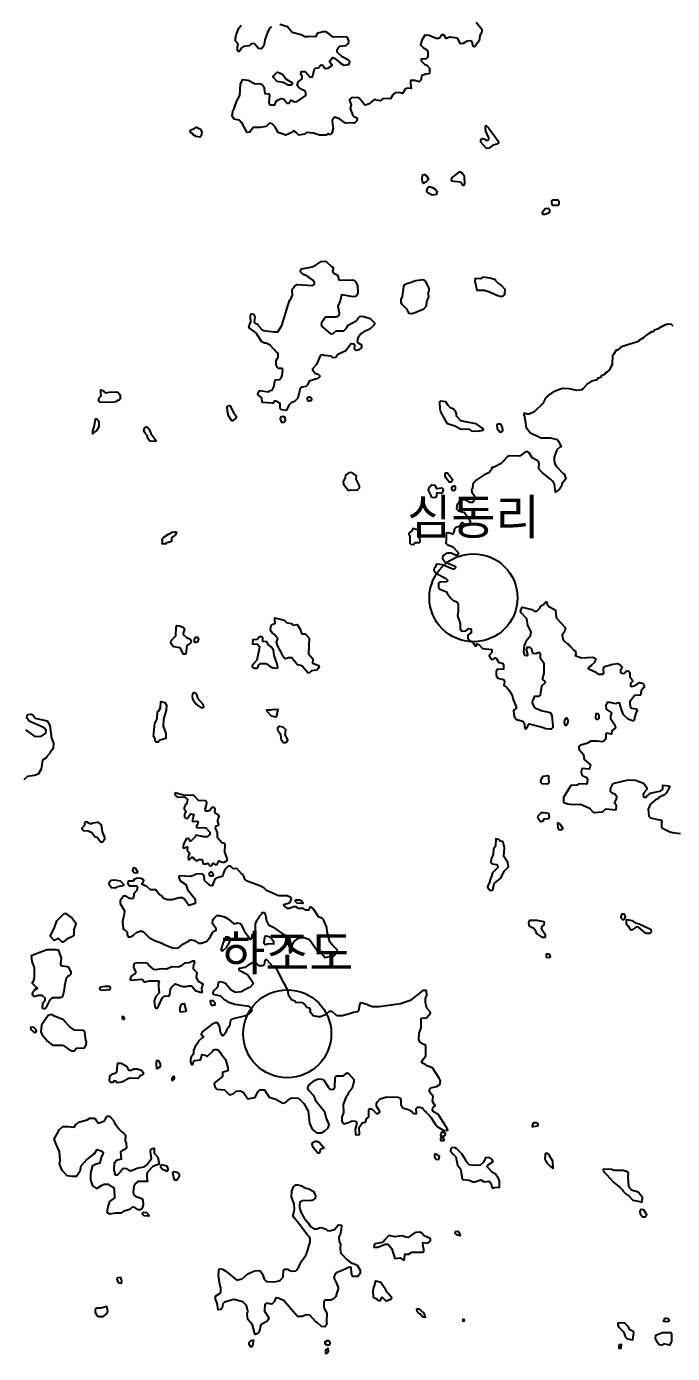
# Model space of a CAD drawing. Header units: millimetres. Extents: x -19392 to 580976, y -49129 to 736091.
# Drawn here: x 104641 to 122977, y 80435 to 118143 of the extents above; entities that cross this region are included whole.
import ezdxf
from ezdxf.enums import TextEntityAlignment as Align

# ---------------------------------------------------------------- set-up
doc = ezdxf.new("R2010")
doc.units = ezdxf.units.MM
for name, color, linetype in [('2122', 7, 'Continuous'), ('AWS', 4, 'Continuous'), ('AWS명', 2, 'Continuous')]:
    doc.layers.add(name, color=color, linetype=linetype)
doc.styles.get("Standard").update_dxf_attribs({"font": ''})
doc.styles.get('Standard').set_extended_font_data('Gulim')

msp = doc.modelspace()

# ---------------------------------------------------------------- linework, layer by layer
at = {"layer": '2122', "color": 7}
for points in [[(117402, 118263), (117569, 118073), (117568, 117999), (117510, 117880), (117489, 117737), (117382, 117607), (117382, 117595), (117382, 117595), (117356, 117570), (117331, 117576), (117301, 117652), (117301, 117677), (117264, 117727), (117236, 117740), (117145, 117732), (117032, 117661), (116963, 117656), (116878, 117813), (116659, 117841), (116553, 117805), (116491, 117906), (116435, 117907), (116371, 117826), (116334, 117799), (116265, 117803), (116073, 117893), (115948, 117894), (115859, 117752), (115826, 117627), (115912, 117538), (115999, 117487), (116029, 117440), (116034, 117305), (116012, 117252), (115990, 117228), (115846, 117215), (115845, 117170), (115943, 117069), (116005, 117050), (116005, 117050), (116080, 116961), (116078, 116818), (116059, 116796), (115972, 116794), (115864, 116752), (115832, 116621), (115787, 116572), (115663, 116611), (115544, 116606), (115537, 116544), (115560, 116387), (115428, 116395), (115403, 116376), (115314, 116240), (115252, 116257), (115115, 116268), (115039, 116207), (114975, 116091), (114763, 116097), (114681, 116030), (114562, 116050), (114543, 116066), (114500, 116063), (114367, 115946), (114267, 115913), (114229, 115935), (114082, 116106), (114051, 116125), (113863, 116122), (113813, 116069), (113812, 116038), (113812, 116038), (113854, 115922), (113828, 115810), (113907, 115618), (113931, 115589), (113977, 115571), (114024, 115535), (114017, 115463), (113948, 115399), (113910, 115406), (113691, 115399), (113524, 115520), (113387, 115572), (113318, 115485), (113324, 115370), (113346, 115254), (113307, 115110), (113262, 115073), (113237, 115073), (113200, 115106), (113200, 115106), (113151, 115058), (112956, 115058), (112784, 115110), (112589, 115134), (112542, 115082), (112370, 115058), (112299, 115134), (112223, 115182), (112175, 115134), (112004, 115058), (111785, 115134), (111689, 115301), (111613, 115377), (111542, 115401), (111447, 115301), (111271, 115271), (111078, 115270), (110977, 115141), (110907, 115135), (110767, 115371), (110767, 115397), (110755, 115411), (110743, 115411), (110674, 115482), (110538, 115508), (110483, 115584), (110477, 115619), (110510, 115778), (110533, 115810), (110613, 116032), (110696, 116187), (110713, 116506), (110730, 116557), (110777, 116636), (110933, 116621), (111113, 116529), (111287, 116511), (111325, 116492), (111392, 116404), (111386, 116376), (111403, 116244), (111516, 116227), (111534, 116195), (111518, 115989), (111524, 115958), (111555, 115920), (111555, 115920), (111692, 115918), (111731, 116018), (111776, 116055), (111863, 116100), (111938, 116091), (112037, 115967), (112087, 115966), (112144, 116038), (112144, 116050), (112169, 116046), (112249, 116001), (112325, 116010), (112571, 116188), (112567, 116273), (112554, 116307), (112436, 116367), (112381, 116406), (112324, 116466), (112351, 116572), (112464, 116658), (112465, 116727), (112429, 116806), (112448, 116865), (112555, 116863), (112683, 116712), (112746, 116705), (112771, 116742), (112811, 116943), (112830, 116964), (112931, 116968), (112982, 117045), (112982, 117045), (113000, 117054), (113051, 117047), (113051, 117035), (113118, 116949), (113193, 116961), (113291, 117018), (113313, 117040), (113313, 117059), (113301, 117059), (113301, 117072), (113245, 117145), (113258, 117182), (113322, 117259), (113384, 117246), (113557, 117100), (113650, 117049), (113781, 117066), (113813, 117109), (113814, 117147), (113777, 117191), (113603, 117287), (113461, 117414), (113462, 117495), (113526, 117582), (113714, 117604), (113777, 117666), (113790, 117735), (113754, 117835), (113723, 117848), (113348, 117843), (113238, 117931), (113238, 117931), (113138, 117993), (113063, 117994), (112950, 117961), (112900, 117958), (112848, 117853), (112698, 117863), (112636, 117851), (112542, 117851), (112437, 117909), (112182, 117974), (112052, 118132), (111834, 118197)], [(111571, 118144), (111571, 118125), (111552, 118107), (111494, 118001), (111417, 117796), (111374, 117598), (111313, 117507), (111226, 117518), (111115, 117656), (111040, 117661), (110952, 117596), (110795, 117579), (110732, 117524), (110719, 117484), (110680, 117434), (110650, 117431), (110631, 117463), (110631, 117463), (110630, 117564), (110646, 117631), (110566, 117745), (110587, 117907), (110671, 118100), (110735, 118186)], [(111934, 116749), (112008, 116645), (112176, 116556), (112188, 116511), (112156, 116478), (112069, 116482), (111926, 116553), (111757, 116580), (111647, 116697), (111641, 116722), (111647, 116744), (111659, 116744), (111659, 116756), (111755, 116843), (111835, 116832), (111835, 116819), (111904, 116791), (111934, 116749), (111934, 116749)], [(109447, 115273), (109466, 115279), (109578, 115227), (109621, 115139), (109600, 115036), (109569, 115003), (109454, 115020), (109364, 115076), (109359, 115092), (109338, 115099), (109289, 115150), (109303, 115212), (109413, 115246), (109447, 115273), (109447, 115273)], [(117677, 115339), (117751, 115265), (118040, 114881), (118039, 114843), (117995, 114797), (117882, 114776), (117775, 114684), (117700, 114679), (117533, 114862), (117540, 114925), (117585, 114961), (117635, 114954), (117697, 114913), (117740, 114912), (117766, 114953), (117766, 114984), (117681, 115170), (117671, 115266), (117677, 115339), (117677, 115339)], [(115866, 113806), (115869, 113746), (115906, 113692), (115932, 113692), (115971, 113732), (115996, 113738), (116046, 113783), (116051, 113813), (116006, 113889), (115959, 113924), (115959, 113936), (115884, 113921), (115864, 113840), (115866, 113806), (115866, 113806)], [(116878, 113976), (116720, 113854), (116703, 113829), (116695, 113779), (116701, 113755), (116938, 113732), (116987, 113691), (117030, 113637), (117068, 113637), (117081, 113687), (117077, 113881), (117006, 113973), (116960, 114001), (116935, 114004), (116878, 113976), (116878, 113976)], [(116163, 113570), (116242, 113523), (116297, 113460), (116283, 113366), (116153, 113356), (116015, 113426), (116009, 113470), (116030, 113563), (116061, 113594), (116163, 113570), (116163, 113570)], [(119656, 113215), (119724, 113215), (119755, 113184), (119754, 113090), (119729, 113062), (119697, 113056), (119578, 113061), (119566, 113080), (119555, 113186), (119593, 113214), (119656, 113215), (119656, 113215)], [(119390, 112977), (119452, 112978), (119483, 112944), (119489, 112869), (119463, 112841), (119393, 112815), (119356, 112802), (119306, 112802), (119288, 112840), (119295, 112884), (119364, 112976), (119390, 112977), (119390, 112977)], [(112157, 110421), (112191, 110506), (112181, 110651), (112193, 110688), (112235, 110728), (112242, 110747), (112314, 110808), (112770, 110784), (112814, 110818), (112814, 110867), (112772, 110937), (112623, 111039), (112480, 111103), (112425, 111167), (112419, 111189), (112426, 111238), (112460, 111259), (112745, 111313), (112833, 111349), (113003, 111466), (113123, 111476), (113150, 111462), (113295, 111324), (113345, 111299), (113350, 111258), (113331, 111189), (113368, 111136), (113455, 111091), (113491, 111040), (113497, 110972), (113521, 110934), (113521, 110934), (113903, 110947), (113950, 110925), (113978, 110895), (114038, 110783), (114048, 110590), (114028, 110518), (113997, 110484), (113940, 110466), (113853, 110467), (113604, 110523), (113579, 110520), (113545, 110346), (113481, 110197), (113516, 110003), (113502, 109934), (113452, 109894), (113421, 109885), (113127, 109883), (113012, 109722), (113005, 109665), (113011, 109647), (113056, 109597), (113270, 109412), (113346, 109418), (113428, 109492), (113647, 109498), (113723, 109569), (113773, 109658), (113998, 109783), (114047, 109833), (114047, 109846), (114047, 109846), (114114, 109908), (114215, 109907), (114395, 109842), (114518, 109721), (114518, 109703), (114498, 109659), (114391, 109551), (114378, 109552), (114347, 109523), (114227, 109481), (114133, 109408), (114056, 109309), (114033, 109253), (114024, 109193), (114055, 109152), (114145, 109098), (114152, 109078), (114153, 109026), (114071, 108952), (114010, 108941), (113977, 108947), (113952, 108979), (113960, 109073), (113954, 109104), (113929, 109117), (113841, 109124), (113841, 109112), (113702, 108932), (113482, 108822), (113418, 108736), (113337, 108730), (113337, 108730), (113293, 108775), (113093, 108792), (113079, 108802), (113001, 108810), (112975, 108785), (112872, 108543), (112758, 108416), (112758, 108391), (112831, 108294), (112919, 108267), (112968, 108217), (112967, 108198), (112911, 108142), (112666, 108070), (112621, 107962), (112570, 107916), (112451, 107899), (112413, 107867), (112341, 107581), (112252, 107492), (112151, 107446), (112082, 107385), (112024, 107245), (112005, 107230), (111875, 107250), (111837, 107288), (111845, 107432), (111772, 107483), (111709, 107499), (111683, 107496), (111639, 107444), (111639, 107444), (111614, 107441), (111346, 107456), (111333, 107469), (111323, 107588), (111217, 107679), (111211, 107696), (111218, 107739), (111256, 107801), (111512, 107767), (111531, 107791), (111613, 107812), (111664, 107902), (111698, 108101), (111823, 108112), (111874, 108180), (111894, 108230), (111920, 108387), (111896, 108424), (111789, 108426), (111765, 108451), (111729, 108533), (111724, 108657), (111781, 108750), (111788, 108838), (111770, 108869), (111758, 108869), (111558, 109088), (111446, 109143), (111396, 109146), (111318, 109187), (111177, 109403), (111177, 109403), (111177, 109416), (110954, 109589), (110979, 109690), (111007, 109748), (110996, 109911), (111009, 109966), (111022, 109979), (111084, 109969), (111121, 109896), (111107, 109740), (111132, 109715), (111194, 109683), (111212, 109651), (111329, 109525), (111379, 109508), (111665, 109469), (111778, 109463), (111886, 109649), (112108, 110359), (112157, 110421), (112157, 110421)], [(115307, 110476), (115270, 110386), (115269, 110305), (115299, 110255), (115429, 110119), (115471, 110028), (115496, 110002), (115602, 109988), (115922, 110125), (115998, 110202), (116006, 110334), (116057, 110459), (116047, 110586), (116073, 110613), (116074, 110682), (116062, 110726), (115968, 110909), (115933, 110940), (115896, 110946), (115695, 110919), (115475, 110841), (115399, 110826), (115369, 110803), (115343, 110754), (115307, 110476), (115307, 110476)], [(117799, 110992), (117596, 111022), (117527, 110976), (117377, 110984), (117364, 110915), (117422, 110652), (117636, 110655), (117786, 110608), (117989, 110514), (118114, 110468), (118172, 110494), (118221, 110530), (118215, 110564), (118229, 110673), (118102, 110806), (118024, 110859), (117952, 110929), (117952, 110942), (117799, 110992), (117799, 110992)], [(123000, 109625), (122946, 109675), (122840, 109686), (122726, 109639), (122726, 109627), (122695, 109627), (122585, 109566), (122583, 109552), (122463, 109513), (122462, 109500), (122431, 109472), (122388, 109470), (122337, 109439), (122331, 109420), (122306, 109421), (122303, 109409), (122287, 109409), (122213, 109355), (122169, 109308), (122009, 109209), (122009, 109197), (122009, 109197), (121564, 109053), (121490, 109014), (121418, 108951), (121381, 108945), (121322, 108856), (121309, 108853), (121300, 108822), (121279, 108797), (121270, 108553), (121191, 108385), (121112, 108319), (121093, 108319), (121079, 108288), (121060, 108288), (121047, 108256), (120959, 108220), (120934, 108170), (120852, 108140), (120839, 108103), (120676, 108061), (120588, 108003), (120556, 107993), (120556, 107981), (120442, 107855), (120442, 107843), (120411, 107834), (120411, 107821), (120260, 107798), (120042, 107851), (119854, 107853), (119798, 107841), (119798, 107841), (119645, 107783), (119544, 107726), (119538, 107710), (119497, 107695), (119444, 107649), (119443, 107637), (119411, 107618), (119351, 107547), (119293, 107429), (119047, 107195), (118914, 107128), (118852, 107129), (118766, 107160), (118762, 107112), (118778, 107065), (118828, 106747), (118841, 106719), (118946, 106596), (119169, 106494), (119224, 106452), (119506, 106458), (119680, 106418), (119705, 106405), (119744, 106361), (119819, 106199), (119778, 106187), (119695, 106112), (119617, 105907), (119616, 105807), (119640, 105712), (119689, 105637), (119689, 105637), (119868, 105450), (119905, 105428), (119944, 105317), (119962, 105302), (119839, 105147), (119825, 105080), (119769, 105001), (119653, 104907), (119628, 105139), (119589, 105210), (119577, 105210), (119528, 105267), (119280, 105467), (119188, 105571), (119182, 105612), (119197, 105724), (119186, 105754), (119135, 105813), (118992, 105886), (118906, 106028), (118869, 106054), (118801, 106061), (118658, 105946), (118631, 105938), (118349, 105945), (118300, 105923), (118299, 105911), (118287, 105911), (118199, 105824), (118193, 105806), (118117, 105730), (118117, 105730), (117901, 105613), (117851, 105611), (117832, 105536), (117762, 105456), (117636, 105402), (117403, 105254), (117314, 105143), (117300, 105011), (117275, 104987), (117280, 104912), (117372, 104779), (117358, 104686), (117301, 104615), (117226, 104616), (117097, 104689), (116977, 104691), (116959, 104679), (116959, 104666), (116930, 104634), (116917, 104635), (116917, 104622), (116870, 104574), (116843, 104437), (116905, 104376), (117073, 104334), (117238, 104094), (117237, 104029), (117199, 103969), (117124, 103974), (117025, 104038), (117001, 104041), (117001, 104041), (116930, 103932), (116824, 103906), (116786, 103869), (116765, 103744), (116746, 103713), (116643, 103747), (116565, 103753), (116552, 103740), (116553, 103554), (116543, 103466), (116580, 103421), (116742, 103357), (116883, 103208), (116896, 103180), (116895, 103142), (116876, 103118), (116820, 103119), (116695, 103176), (116590, 103177), (116558, 103169), (116463, 103098), (116450, 103023), (116523, 102922), (116791, 102819), (116816, 102787), (116815, 102763), (116777, 102725), (116739, 102723), (116448, 102849), (116300, 102866), (116272, 102857), (116272, 102857), (116251, 102789), (116210, 102735), (116206, 102695), (116233, 102642), (116282, 102601), (116530, 102467), (116598, 102402), (116566, 102366), (116372, 102356), (116340, 102324), (116333, 102213), (116376, 102150), (116564, 102083), (116581, 102037), (116636, 101952), (116692, 101889), (116747, 101845), (116852, 101797), (116888, 101756), (116896, 101730), (116893, 101543), (116879, 101393), (116951, 101183), (116949, 101024), (116985, 100961), (117110, 100971), (117199, 101039), (117249, 101032), (117267, 101007), (117260, 100907), (117204, 100878), (117204, 100878), (117165, 100846), (117170, 100765), (117207, 100702), (117306, 100651), (117373, 100540), (117411, 100549), (117425, 100599), (117480, 100585), (117586, 100465), (117854, 100437), (117853, 100356), (117777, 100266), (117783, 100241), (117849, 100156), (117900, 100162), (117938, 100205), (117969, 100198), (118049, 100072), (118148, 100052), (118185, 100008), (118184, 99877), (118015, 99876), (117990, 99860), (117971, 99811), (117976, 99698), (118018, 99626), (118180, 99592), (118211, 99532), (118190, 99421), (118277, 99363), (118351, 99268), (118424, 99136), (118424, 99136), (118454, 99018), (118545, 98809), (118544, 98760), (118487, 98730), (118469, 98699), (118474, 98603), (118497, 98520), (118552, 98447), (118727, 98401), (118764, 98351), (118787, 98215), (118805, 98188), (118818, 98188), (118863, 98239), (118888, 98306), (118908, 98324), (119275, 98237), (119380, 98199), (119499, 98188), (119543, 98188), (119587, 98234), (119594, 98272), (119566, 98566), (119517, 98641), (119249, 98698), (119191, 98729), (119090, 98765), (119070, 98784), (119002, 98929), (119016, 99004), (119035, 99022), (119074, 99116), (119192, 99111), (119192, 99111), (119236, 99145), (119265, 99394), (119277, 99419), (119372, 99505), (119366, 99533), (119292, 99600), (119332, 99768), (119335, 100037), (119231, 100188), (119233, 100307), (119208, 100342), (119156, 100343), (119102, 100321), (119027, 100328), (119002, 100360), (118984, 100448), (118936, 100498), (118842, 100499), (118828, 100434), (118864, 100312), (118863, 100274), (118845, 100256), (118795, 100266), (118782, 100282), (118759, 100375), (118773, 100563), (118806, 100606), (118825, 100687), (118946, 100836), (118966, 100941), (118868, 101124), (118868, 101124), (118846, 101312), (118679, 101480), (118668, 101527), (118713, 101644), (118986, 101579), (119048, 101528), (119111, 101527), (119136, 101539), (119218, 101625), (119225, 101657), (119297, 101712), (119339, 101730), (119339, 101742), (119406, 101793), (119422, 101729), (119469, 101659), (119649, 101567), (119661, 101551), (119666, 101435), (119690, 101329), (119942, 101060), (119916, 100941), (119846, 100861), (119863, 100743), (119902, 100688), (119996, 100603), (120042, 100575), (120072, 100532), (120178, 100422), (120221, 100397), (120232, 100297), (120232, 100297), (120219, 100266), (120393, 100204), (120718, 100226), (120756, 100206), (120799, 100162), (120762, 100091), (120760, 100068), (120682, 99996), (120682, 99984), (120632, 99957), (120589, 99917), (120589, 99898), (120602, 99886), (120788, 99806), (120868, 99736), (120983, 99740), (121031, 99765), (121023, 99883), (121028, 99940), (121046, 99959), (121286, 100021), (121428, 100041), (121490, 100009), (121546, 99934), (121545, 99902), (121507, 99853), (121506, 99790), (121530, 99767), (121581, 99761), (121613, 99770), (121688, 99838), (121738, 99825), (121738, 99825), (121763, 99787), (121768, 99674), (121834, 99582), (121847, 99542), (121847, 99530), (121790, 99474), (121789, 99405), (121801, 99393), (121908, 99410), (122040, 99505), (122118, 99486), (122164, 99441), (122176, 99407), (122170, 99357), (122151, 99351), (122087, 99264), (122067, 99139), (121911, 99135), (121840, 99056), (121770, 98949), (121764, 98922), (121775, 98822), (121818, 98774), (121955, 98750), (121980, 98728), (121980, 98703), (121948, 98655), (121898, 98507), (121902, 98454), (121857, 98417), (121839, 98417), (121720, 98463), (121591, 98580), (121591, 98580), (121528, 98733), (121477, 98928), (121402, 98914), (121377, 98899), (121320, 98904), (121208, 98938), (121127, 98933), (121089, 98858), (121093, 98746), (121236, 98654), (121248, 98631), (121215, 98550), (121214, 98475), (121342, 98304), (121362, 98211), (121260, 98131), (121246, 98038), (121109, 98058), (121090, 98040), (121082, 97903), (121032, 97838), (120981, 97816), (120838, 97834), (120663, 97836), (120550, 97765), (120367, 97724), (120324, 97681), (120317, 97625), (120329, 97596), (120452, 97454), (120475, 97317), (120654, 97165), (120627, 97052), (120627, 97052), (120615, 97040), (120415, 97055), (120396, 97024), (120386, 96966), (120407, 96883), (120433, 96854), (120531, 96813), (120568, 96747), (120560, 96659), (120535, 96613), (120316, 96622), (120260, 96588), (120091, 96578), (119880, 96238), (119884, 96103), (119921, 96081), (120008, 96058), (120159, 96040), (120365, 96044), (120626, 95928), (120736, 95805), (120993, 95823), (121088, 95909), (121369, 95887), (121375, 95893), (121389, 96005), (121340, 96065), (121341, 96093), (121391, 96187), (121399, 96255), (121349, 96324), (121244, 96363), (121220, 96407), (121220, 96407), (121227, 96532), (121265, 96582), (121265, 96594), (121322, 96637), (121717, 96738), (121929, 96729), (122153, 96645), (122246, 96520), (122245, 96456), (122169, 96369), (122143, 96320), (122142, 96283), (122179, 96245), (122236, 96247), (122242, 96266), (122350, 96361), (122650, 96420), (122701, 96469), (122702, 96582), (122861, 96564), (122900, 96549), (122799, 96361), (122754, 96306), (122645, 96266), (122579, 96221), (122579, 96209), (122498, 96167), (122365, 96055), (122364, 96043), (122345, 96037), (122287, 95906), (122304, 95706), (122353, 95659), (122353, 95659), (122515, 95614), (122665, 95586), (122676, 95570), (122664, 95526), (122669, 95402), (122699, 95364), (122904, 95260), (122960, 95248), (122960, 95235), (123203, 95213)], [(106982, 107755), (107195, 107766), (107232, 107753), (107282, 107694), (107300, 107650), (107298, 107565), (107267, 107522), (107213, 107512), (107210, 107493), (107178, 107478), (107116, 107467), (106841, 107463), (106723, 107472), (106698, 107492), (106685, 107513), (106699, 107591), (106763, 107653), (106745, 107741), (106752, 107822), (106814, 107802), (106826, 107786), (106839, 107786), (106839, 107774), (106901, 107735), (106982, 107755), (106982, 107755)], [(112678, 107502), (112678, 107515), (112727, 107514), (112741, 107551), (112692, 107614), (112641, 107614), (112641, 107602), (112604, 107591), (112603, 107540), (112640, 107503), (112678, 107502), (112678, 107502)], [(116995, 106938), (117386, 106866), (117547, 106749), (117597, 106723), (117609, 106694), (117596, 106667), (117440, 106634), (117296, 106646), (117206, 106700), (116986, 106694), (116959, 106700), (116798, 106787), (116587, 106851), (116405, 107196), (116379, 107266), (116376, 107473), (116382, 107492), (116402, 107504), (116532, 107484), (116600, 107386), (116655, 107331), (116762, 107283), (116797, 107233), (116834, 107133), (116839, 107083), (116957, 106947), (116995, 106938), (116995, 106938)], [(110364, 107150), (110346, 107210), (110333, 107341), (110351, 107369), (110407, 107375), (110528, 107159), (110573, 107101), (110591, 107067), (110591, 107022), (110483, 106939), (110464, 106936), (110367, 107100), (110364, 107150), (110364, 107150)], [(106513, 106567), (106637, 106667), (106701, 106779), (106703, 106897), (106635, 106986), (106591, 106987), (106564, 106805), (106511, 106647), (106513, 106567), (106513, 106567)], [(108030, 106556), (107986, 106612), (107974, 106663), (107987, 106731), (108025, 106769), (108070, 106762), (108131, 106680), (108171, 106575), (108314, 106387), (108314, 106362), (108283, 106353), (108164, 106357), (108127, 106374), (108089, 106428), (108063, 106517), (108030, 106556), (108030, 106556)], [(111849, 106964), (111882, 106903), (111951, 106896), (111989, 106936), (111984, 107020), (111966, 107049), (111859, 107050), (111840, 107000), (111849, 106964), (111849, 106964)], [(118001, 106717), (118089, 106620), (118114, 106623), (118159, 106656), (118154, 106762), (118105, 106845), (118011, 106840), (117992, 106821), (118001, 106717), (118001, 106717)], [(113625, 105212), (113634, 105137), (113776, 104957), (113856, 104975), (114031, 104966), (114089, 105035), (114090, 105091), (113999, 105279), (114006, 105372), (113875, 105469), (113788, 105460), (113694, 105395), (113686, 105314), (113625, 105212), (113625, 105212)], [(116555, 105310), (116524, 105353), (116525, 105421), (116544, 105465), (116594, 105464), (116729, 105275), (116728, 105232), (116691, 105197), (116640, 105195), (116555, 105310), (116555, 105310)], [(116298, 105017), (116432, 105038), (116463, 105010), (116469, 104979), (116436, 104895), (116417, 104876), (116287, 104893), (116266, 104769), (116253, 104757), (116228, 104754), (116166, 104758), (116129, 104786), (116123, 104821), (116081, 104914), (116056, 104947), (116062, 105020), (116076, 105052), (116133, 105121), (116227, 105113), (116269, 105021), (116298, 105017), (116298, 105017)], [(116716, 105024), (116732, 105075), (116776, 105093), (116795, 105090), (116813, 105068), (116812, 104987), (116793, 104956), (116743, 104950), (116713, 104988), (116716, 105024), (116716, 105024)], [(108673, 103716), (108772, 103773), (108868, 103786), (108905, 103758), (108875, 103731), (108875, 103706), (108760, 103610), (108752, 103510), (108595, 103459), (108583, 103434), (108489, 103444), (108501, 103482), (108496, 103550), (108484, 103563), (108527, 103612), (108535, 103637), (108673, 103716), (108673, 103716)], [(115522, 103650), (115524, 103460), (115549, 103435), (115624, 103427), (115674, 103477), (115794, 103478), (115806, 103491), (115819, 103531), (115795, 103619), (115797, 103766), (115754, 103832), (115611, 103883), (115579, 103816), (115503, 103754), (115496, 103717), (115522, 103650), (115522, 103650)], [(108778, 100725), (108880, 100828), (108889, 101062), (108908, 101121), (108988, 101109), (109096, 101069), (109126, 101031), (109123, 100992), (109104, 100961), (109087, 100894), (109087, 100863), (109173, 100787), (109284, 100735), (109315, 100672), (109302, 100629), (109195, 100555), (109167, 100318), (109142, 100303), (109098, 100303), (109000, 100483), (108819, 100516), (108801, 100528), (108756, 100587), (108739, 100626), (108747, 100685), (108778, 100725), (108778, 100725)], [(111762, 100552), (111733, 100653), (111772, 100740), (111692, 100861), (111611, 100917), (111612, 100930), (111587, 100949), (111569, 101011), (111572, 101069), (111589, 101124), (111615, 101155), (111703, 101191), (111686, 101304), (111692, 101341), (111954, 101269), (112021, 101212), (112177, 101172), (112214, 101128), (112327, 101146), (112413, 101019), (112436, 100925), (112460, 100888), (112548, 100881), (112666, 100760), (112641, 100316), (112770, 100178), (112763, 100053), (112918, 99995), (112948, 99944), (112942, 99919), (112879, 99854), (112879, 99854), (112729, 99835), (112671, 99779), (112628, 99773), (112467, 99963), (112424, 99989), (112337, 100008), (112186, 100185), (112177, 100208), (112077, 100206), (112025, 100183), (111970, 100178), (111915, 100255), (111909, 100286), (111762, 100552), (111762, 100552)], [(109465, 100646), (109465, 100658), (109490, 100658), (109515, 100682), (109528, 100720), (109516, 100769), (109492, 100770), (109492, 100782), (109441, 100783), (109403, 100721), (109403, 100659), (109415, 100646), (109465, 100646), (109465, 100646)], [(111229, 100361), (111177, 100136), (111063, 100012), (111062, 100000), (111043, 99982), (111043, 99944), (111111, 99911), (111186, 99914), (111211, 99929), (111237, 100004), (111288, 100044), (111431, 100039), (111457, 100032), (111568, 99943), (111647, 99922), (111767, 99909), (111774, 99928), (111750, 100060), (111672, 100273), (111655, 100417), (111581, 100518), (111507, 100572), (111458, 100657), (111352, 100664), (111347, 100765), (111316, 100796), (111254, 100803), (111184, 100729), (111065, 100718), (111051, 100597), (111195, 100592), (111250, 100529), (111250, 100529), (111249, 100447), (111229, 100361), (111229, 100361)], [(109384, 98991), (109455, 98890), (109469, 98889), (109477, 98870), (109584, 98788), (109647, 98784), (109672, 98806), (109655, 98878), (109500, 99052), (109483, 99133), (109442, 99194), (109402, 99212), (109378, 99209), (109352, 99172), (109345, 99110), (109350, 99041), (109384, 98991), (109384, 98991)], [(108311, 98392), (108350, 98466), (108359, 98672), (108384, 98688), (108442, 98780), (108456, 98965), (108569, 98936), (108611, 98857), (108602, 98713), (108524, 98458), (108522, 98265), (108594, 98057), (108599, 97970), (108592, 97907), (108423, 97866), (108378, 97807), (108316, 97804), (108298, 97823), (108280, 97917), (108243, 97968), (108280, 98342), (108311, 98392), (108311, 98392)], [(104609, 98159), (104875, 97967), (105063, 97978), (105157, 98039), (105189, 98083), (105196, 98139), (105148, 98201), (105104, 98234), (104712, 98407), (104645, 98502), (104658, 98577), (104677, 98595), (104752, 98606), (104784, 98600), (104815, 98581), (104888, 98492), (104926, 98476), (105225, 98413), (105298, 98281), (105350, 97918), (105406, 97783), (105392, 97626), (105313, 97525), (105309, 97501), (105218, 97398), (105218, 97385), (105185, 97355), (105091, 97297), (105051, 97035), (104974, 96895), (104867, 96855), (104667, 96827), (104560, 96735)], [(111612, 98733), (111771, 98744), (111777, 98734), (111724, 98513), (111593, 98544), (111470, 98682), (111458, 98723), (111464, 98729), (111579, 98724), (111612, 98733), (111612, 98733)], [(119966, 98512), (120020, 98416), (119976, 98304), (119956, 98282), (119938, 98279), (119914, 98355), (119914, 98380), (119921, 98429), (119966, 98512), (119966, 98512)], [(120871, 98461), (120897, 98486), (120898, 98561), (120860, 98611), (120798, 98612), (120796, 98500), (120821, 98461), (120871, 98461), (120871, 98461)], [(111856, 98014), (111787, 98116), (111776, 98154), (111776, 98216), (111795, 98247), (111823, 98258), (111921, 98245), (111995, 98163), (111975, 98017), (112053, 97881), (112053, 97862), (112018, 97820), (112010, 97797), (111990, 97786), (111934, 97789), (111878, 97852), (111856, 98014), (111856, 98014)], [(119465, 96830), (119458, 96794), (119467, 96654), (119429, 96615), (119279, 96620), (119248, 96655), (119242, 96701), (119256, 96764), (119307, 96838), (119430, 96855), (119465, 96830), (119465, 96830)], [(109439, 95126), (109301, 94996), (109288, 94993), (109270, 95031), (109237, 95065), (109174, 95057), (109097, 94901), (109084, 94845), (109083, 94814), (109096, 94795), (109202, 94828), (109209, 94819), (109201, 94738), (109269, 94649), (109230, 94538), (109235, 94475), (109266, 94468), (109332, 94535), (109358, 94537), (109392, 94490), (109447, 94441), (109503, 94440), (109541, 94474), (109622, 94470), (109658, 94351), (109733, 94353), (109790, 94368), (109851, 94292), (109902, 94298), (109940, 94366), (110008, 94322), (110052, 94327), (110097, 94433), (110097, 94433), (110203, 94394), (110265, 94393), (110334, 94442), (110335, 94505), (110269, 94680), (110278, 94912), (110259, 94927), (110185, 94950), (110062, 95086), (110058, 95252), (110003, 95355), (110012, 95406), (110028, 95433), (110091, 95445), (110104, 95470), (110074, 95548), (110074, 95589), (110094, 95664), (110113, 95695), (110083, 95744), (109990, 95809), (109991, 95902), (109954, 95953), (109917, 95959), (109841, 95861), (109797, 95848), (109734, 95849), (109716, 95906), (109754, 96028), (109762, 96093), (109731, 96127), (109713, 96137), (109525, 96146), (109525, 96146), (109402, 96285), (109359, 96304), (109122, 96295), (108860, 96367), (108853, 96326), (108914, 96253), (109133, 96239), (109207, 96175), (109194, 96068), (109155, 96032), (109117, 95945), (109117, 95914), (109172, 95831), (109127, 95757), (109120, 95701), (109126, 95673), (109150, 95650), (109200, 95641), (109295, 95774), (109389, 95753), (109350, 95598), (109350, 95555), (109480, 95566), (109508, 95546), (109495, 95466), (109469, 95417), (109465, 95378), (109734, 95374), (109857, 95236), (109838, 95173), (109781, 95121), (109675, 95119), (109450, 95160), (109450, 95160), (109439, 95126), (109439, 95126)], [(119317, 95804), (119461, 95787), (119479, 95661), (119441, 95621), (119335, 95632), (119284, 95555), (119233, 95540), (119163, 95635), (119154, 95672), (119167, 95716), (119262, 95804), (119317, 95804), (119317, 95804)], [(106534, 95513), (106668, 95533), (106761, 95457), (106784, 95263), (106856, 95099), (106856, 95043), (106799, 94962), (106742, 94966), (106644, 95096), (106581, 95115), (106496, 95226), (106390, 95274), (106259, 95288), (106224, 95339), (106223, 95373), (106292, 95444), (106299, 95519), (106312, 95544), (106369, 95540), (106369, 95528), (106449, 95498), (106505, 95497), (106534, 95513), (106534, 95513)], [(119724, 95527), (119795, 95459), (119868, 95357), (119849, 95325), (119793, 95304), (119762, 95314), (119731, 95352), (119724, 95527), (119724, 95527)], [(118009, 94303), (118023, 94249), (117871, 94089), (117845, 93989), (117833, 93977), (117763, 93774), (117743, 93755), (117729, 93684), (117803, 93590), (117865, 93599), (117878, 93614), (117918, 93788), (118101, 93942), (118197, 94140), (118324, 94264), (118306, 94383), (118190, 94559), (118206, 94802), (118183, 94930), (118159, 94988), (118083, 94992), (118046, 95045), (117965, 95062), (117956, 94849), (117893, 94763), (117891, 94626), (117848, 94519), (117827, 94489), (117825, 94389), (117862, 94345), (117993, 94331), (118009, 94303), (118009, 94303)], [(109277, 92202), (109308, 92187), (109405, 92174), (109523, 92091), (109611, 92096), (109755, 92150), (109863, 92280), (109864, 92298), (109927, 92410), (109959, 92436), (110021, 92466), (110022, 92503), (109918, 92654), (109932, 92767), (109951, 92773), (109968, 92804), (110040, 92884), (110109, 92880), (110258, 92844), (110374, 92774), (110530, 92646), (110611, 92664), (110618, 92673), (110718, 92650), (110736, 92628), (110815, 92445), (110990, 92212), (111008, 92209), (111037, 92246), (111045, 92327), (111125, 92381), (111139, 92407), (111142, 92644), (111142, 92644), (111181, 92726), (111181, 92744), (111249, 92831), (111268, 92875), (111326, 92942), (111333, 92965), (111372, 92970), (111384, 92966), (111427, 92891), (111456, 92728), (111511, 92612), (111641, 92551), (111895, 92366), (112093, 92267), (112134, 92104), (112135, 92076), (112102, 91976), (112107, 91838), (112119, 91817), (112131, 91816), (112176, 91857), (112184, 92032), (112242, 92143), (112342, 92229), (112424, 92260), (112524, 92258), (112673, 92200), (112895, 91891), (113019, 91862), (113025, 91808), (113105, 91688), (113286, 91730), (113361, 91738), (113361, 91738), (113457, 91846), (113463, 91902), (113320, 92052), (113254, 92136), (113176, 92419), (113165, 92543), (113069, 92767), (113044, 92798), (112925, 92847), (112798, 93048), (112798, 93060), (112760, 93094), (112692, 93125), (112647, 93028), (112572, 93035), (112504, 93077), (112360, 93082), (112285, 93123), (112223, 93124), (112104, 93079), (112060, 93083), (111955, 93153), (111949, 93196), (112072, 93231), (112125, 93263), (112164, 93356), (112145, 93394), (112040, 93439), (111808, 93442), (111777, 93452), (111448, 93596), (111374, 93667), (111262, 93724), (111262, 93724), (110902, 93854), (110834, 93914), (110811, 94002), (110791, 94036), (110760, 94049), (110607, 94220), (110557, 94211), (110494, 94215), (110433, 94285), (110364, 94285), (110317, 94239), (110262, 94161), (110191, 93991), (110024, 93939), (109990, 93915), (109906, 93726), (109844, 93736), (109839, 93755), (109826, 93755), (109690, 93876), (109679, 93994), (109636, 94051), (109598, 94065), (109470, 94060), (109414, 94044), (109384, 94021), (109298, 93987), (108973, 94010), (108966, 93960), (109003, 93865), (109164, 93764), (109212, 93616), (109396, 93383), (109396, 93383), (109427, 93323), (109431, 93223), (109250, 93169), (109117, 93359), (109078, 93383), (108971, 93385), (108770, 93325), (108645, 93327), (108540, 93365), (108470, 93437), (108410, 93479), (108311, 93612), (108155, 93614), (108051, 93709), (107927, 93761), (107914, 93786), (107921, 93804), (107960, 93849), (107972, 93885), (107891, 93936), (107785, 93938), (107697, 93908), (107665, 93861), (107528, 93853), (107514, 93794), (107564, 93728), (107763, 93725), (107794, 93694), (107768, 93588), (107692, 93514), (107671, 93365), (107603, 93359), (107553, 93376), (107553, 93376), (107466, 93429), (107385, 93430), (107385, 93418), (107295, 93294), (107294, 93220), (107417, 93017), (107416, 92917), (107363, 92706), (107385, 92506), (107423, 92483), (107497, 92404), (107496, 92342), (107526, 92279), (107588, 92278), (107676, 92321), (107759, 92401), (107853, 92437), (107925, 92436), (107959, 92417), (108126, 92253), (108250, 92176), (108484, 92090), (108524, 92065), (108784, 91963), (108834, 91956), (108940, 91961), (108968, 91974), (109099, 92073), (109263, 92175), (109277, 92202), (109277, 92202)], [(107658, 94161), (107676, 94245), (107720, 94238), (107794, 94125), (107780, 94085), (107693, 94089), (107657, 94139), (107658, 94161), (107658, 94161)], [(109860, 94123), (109824, 94080), (109829, 94024), (109841, 94011), (109942, 94009), (109948, 94041), (109915, 94094), (109860, 94123), (109860, 94123)], [(107191, 93886), (107303, 93869), (107395, 93770), (107389, 93733), (107197, 93684), (107163, 93658), (107056, 93666), (106989, 93748), (106983, 93820), (107022, 93873), (107104, 93890), (107191, 93886), (107191, 93886)], [(112405, 93312), (112450, 93286), (112493, 93243), (112468, 93221), (112325, 93235), (112275, 93280), (112276, 93317), (112294, 93327), (112388, 93322), (112405, 93312), (112405, 93312)], [(121597, 92766), (121623, 92791), (121648, 92866), (121612, 92916), (121537, 92917), (121511, 92855), (121523, 92805), (121559, 92767), (121597, 92766), (121597, 92766)], [(122031, 92646), (122356, 92494), (122368, 92472), (122374, 92412), (122336, 92369), (122236, 92374), (122199, 92390), (122012, 92547), (121956, 92561), (121837, 92472), (121799, 92463), (121736, 92552), (121736, 92564), (121714, 92579), (121677, 92634), (121672, 92740), (121685, 92765), (121828, 92738), (121921, 92674), (122031, 92646), (122031, 92646)], [(119135, 92737), (118942, 92741), (118910, 92732), (118891, 92679), (118896, 92607), (118909, 92592), (119045, 92518), (119087, 92451), (119097, 92407), (119123, 92361), (119266, 92268), (119344, 92267), (119373, 92276), (119374, 92320), (119263, 92496), (119283, 92584), (119340, 92614), (119341, 92676), (119323, 92704), (119135, 92737), (119135, 92737)], [(110212, 92084), (110165, 91933), (110164, 91889), (110227, 91888), (110322, 91980), (110322, 92006), (110371, 92061), (110437, 92204), (110400, 92248), (110357, 92267), (110300, 92274), (110212, 92084), (110212, 92084)], [(111533, 92270), (111593, 92232), (111648, 92150), (111653, 92070), (111521, 92075), (111416, 92045), (111391, 92082), (111394, 92213), (111413, 92292), (111432, 92300), (111515, 92288), (111533, 92270), (111533, 92270)], [(104870, 90764), (104947, 90820), (104897, 90863), (104798, 90962), (104848, 91033), (104869, 91132), (104869, 91401), (104798, 91571), (104777, 91741), (104989, 91833), (105222, 91918), (105478, 91918), (105534, 91902), (105625, 91666), (105604, 91510), (105610, 91460), (105660, 91446), (105797, 91433), (105822, 91420), (105854, 91373), (105895, 91275), (105894, 91213), (105847, 91167), (105834, 91167), (105767, 91090), (105720, 90880), (105709, 90771), (105661, 90572), (105592, 90542), (105367, 90539), (105297, 90483), (105189, 90259), (105163, 90232), (105132, 90229), (105096, 90247), (105102, 90366), (105110, 90399), (105172, 90484), (105173, 90535), (105081, 90611), (104968, 90609), (104880, 90579), (104846, 90582), (104846, 90582), (104818, 90614), (104814, 90647), (104826, 90708), (104863, 90745), (104870, 90764), (104939, 90819), (104939, 90819)], [(119445, 91782), (119410, 91782), (119397, 91770), (119390, 91708), (119409, 91692), (119503, 91700), (119516, 91716), (119510, 91734), (119497, 91734), (119503, 91756), (119479, 91778), (119445, 91782), (119445, 91782)], [(108626, 91359), (108464, 91361), (108314, 91334), (108252, 91345), (108103, 91475), (108072, 91516), (108036, 91524), (107786, 91532), (107704, 91514), (107691, 91502), (107677, 91414), (107732, 91283), (107732, 91245), (107612, 91160), (107586, 91085), (107585, 91060), (107598, 91047), (107910, 91068), (107929, 91062), (107984, 90998), (108011, 90997), (108135, 91028), (108378, 91021), (108403, 91011), (108390, 90962), (108382, 90850), (108406, 90686), (108310, 90582), (108265, 90457), (108281, 90294), (108324, 90251), (108349, 90244), (108389, 90309), (108389, 90309), (108491, 90530), (108554, 90585), (108685, 90596), (108711, 90646), (108726, 90795), (108763, 90857), (108858, 90937), (108889, 90933), (109076, 90859), (109170, 90862), (109238, 90881), (109326, 90881), (109345, 90868), (109444, 90736), (109624, 90690), (109630, 90709), (109613, 90815), (109652, 90927), (109535, 90997), (109467, 91117), (109481, 91254), (109382, 91355), (109378, 91383), (109392, 91486), (109416, 91549), (109410, 91583), (109366, 91584), (109253, 91538), (109122, 91527), (109009, 91441), (108952, 91417), (108764, 91419), (108626, 91359), (108626, 91359)], [(110223, 90974), (110108, 90996), (110078, 90965), (110057, 90840), (109969, 90747), (109956, 90748), (109937, 90729), (109930, 90660), (109942, 90648), (110148, 90595), (110251, 90492), (110293, 90475), (110332, 90439), (110407, 90408), (110550, 90365), (110950, 90304), (111030, 90228), (111029, 90154), (110959, 90082), (110853, 90031), (110464, 89935), (110426, 89905), (110399, 89736), (110322, 89638), (110284, 89545), (110233, 89470), (110208, 89464), (110155, 89550), (110136, 89614), (110130, 89714), (110063, 89835), (110001, 89835), (109906, 89793), (109906, 89793), (109628, 89571), (109624, 89551), (109596, 89512), (109596, 89493), (109652, 89449), (109658, 89414), (109630, 89402), (109525, 89310), (109515, 89273), (109423, 89162), (109384, 89043), (109382, 88943), (109313, 88863), (109297, 88789), (109293, 88720), (109326, 88647), (109363, 88650), (109386, 88737), (109414, 88763), (109575, 88781), (109626, 88928), (109738, 88899), (109750, 88883), (109775, 88885), (109940, 89036), (109946, 89067), (109984, 89076), (110053, 89072), (110090, 89050), (110115, 89007), (110128, 89007), (110145, 88974), (110157, 88974), (110157, 88974), (110157, 88962), (110286, 88788), (110359, 88556), (110358, 88462), (110219, 88426), (110207, 88415), (110199, 88308), (109972, 88130), (109965, 88102), (109983, 88018), (110039, 87941), (110257, 87926), (110398, 87787), (110505, 87817), (110594, 87885), (110712, 87895), (110799, 87850), (110923, 87668), (111118, 87711), (111152, 87756), (111219, 87882), (111263, 87926), (111375, 87930), (111394, 87924), (111529, 87722), (111716, 87657), (111920, 87549), (111995, 87566), (112128, 87677), (112179, 87695), (112359, 87687), (112384, 87674), (112508, 87535), (112508, 87535), (112636, 87321), (112675, 86976), (112748, 86813), (112822, 86743), (112884, 86708), (113015, 86704), (113110, 86758), (113199, 86851), (113231, 86945), (113146, 87139), (113110, 87295), (112864, 87596), (112804, 87750), (112656, 87911), (112626, 87977), (112633, 88033), (112652, 88064), (112815, 88193), (112917, 88236), (113010, 88234), (113066, 88222), (113084, 88206), (113207, 88010), (113250, 87956), (113269, 87944), (113343, 87940), (113394, 87998), (113398, 88260), (113411, 88298), (113449, 88326), (113642, 88326), (113743, 88406), (113781, 88393), (113781, 88393), (113934, 88217), (113933, 88160), (113881, 87973), (113773, 87818), (113747, 87756), (113703, 87713), (113625, 87508), (113642, 87283), (113596, 87152), (113595, 87040), (113649, 86964), (113755, 86987), (113888, 87042), (113975, 87035), (114001, 87022), (114012, 87000), (114012, 86938), (113973, 86810), (113977, 86679), (113996, 86647), (114089, 86658), (114079, 86865), (114168, 86976), (114168, 86988), (114263, 87009), (114295, 87100), (114358, 87161), (114354, 87339), (114361, 87367), (114386, 87392), (114448, 87378), (114578, 87258), (114622, 87257), (114622, 87257), (114657, 87286), (114667, 87313), (114574, 87458), (114575, 87527), (114594, 87577), (114677, 87669), (114872, 87729), (115190, 87719), (115234, 87700), (115265, 87655), (115262, 87499), (115311, 87417), (115486, 87371), (115573, 87320), (115628, 87257), (115709, 87250), (115704, 87393), (115743, 87430), (115805, 87433), (115873, 87413), (115881, 87392), (115953, 87315), (115972, 87309), (115978, 87290), (116072, 87203), (116137, 87122), (116261, 86927), (116301, 86885), (116484, 86774), (116597, 86782), (116584, 86830), (116358, 87186), (116315, 87236), (116315, 87236), (116197, 87306), (116166, 87347), (116179, 87413), (116243, 87468), (116170, 87594), (116184, 87737), (116079, 87870), (116087, 87951), (116118, 87988), (116275, 88017), (116376, 88079), (116389, 88178), (116359, 88257), (116169, 88550), (116002, 88605), (115974, 88637), (115865, 88698), (115866, 88728), (115906, 88804), (115974, 88890), (115977, 89171), (115965, 89193), (115902, 89220), (115810, 89292), (115773, 89355), (115788, 89536), (115840, 89685), (115844, 89954), (115863, 89963), (115994, 89970), (116108, 90106), (116103, 90141), (116004, 90251), (116004, 90251), (115962, 90396), (115970, 90521), (116002, 90614), (115997, 90724), (115985, 90752), (115892, 90753), (115530, 90469), (115259, 90372), (114649, 90286), (114461, 90284), (114375, 90312), (114299, 90354), (114132, 90397), (114113, 90388), (114080, 90308), (114073, 90189), (114054, 90158), (114031, 90144), (113921, 90128), (113808, 90085), (113601, 90026), (113471, 90028), (113443, 90040), (113316, 90149), (113228, 90153), (113146, 90079), (113146, 90067), (112989, 89997), (112933, 89998), (112777, 90031), (112709, 90113), (112695, 90176), (112702, 90201), (112702, 90201), (112680, 90245), (112593, 90270), (112525, 90367), (112512, 90367), (112481, 90403), (112282, 90412), (112257, 90444), (112158, 90488), (112085, 90596), (112055, 90752), (111994, 90896), (111945, 90966), (111762, 91318), (111701, 91400), (111639, 91426), (111466, 91622), (111423, 91623), (111404, 91604), (111384, 91492), (111339, 91446), (111239, 91450), (111141, 91551), (111103, 91552), (110935, 91468), (110839, 91405), (110676, 91373), (110664, 91361), (110663, 91342), (110675, 91329), (110917, 91204), (111071, 90971), (111071, 90940), (110981, 90838), (110981, 90838), (110944, 90826), (110736, 90707), (110574, 90693), (110449, 90760), (110321, 90914), (110315, 90934), (110223, 90974), (110223, 90974)], [(106869, 90859), (106727, 90846), (106707, 90799), (106738, 90765), (106807, 90761), (106990, 90775), (107019, 90792), (107026, 90830), (106998, 90859), (106964, 90868), (106869, 90859), (106869, 90859)], [(109003, 90254), (109039, 90360), (109065, 90375), (109114, 90381), (109173, 90165), (109161, 90149), (109011, 90135), (108998, 90148), (109003, 90254), (109003, 90254)], [(109944, 90330), (109944, 90341), (109995, 90341), (109995, 90379), (109934, 90455), (109870, 90455), (109858, 90443), (109869, 90355), (109894, 90331), (109944, 90330), (109944, 90330)], [(105721, 89880), (105690, 89916), (105385, 90042), (105367, 90064), (105310, 90062), (105257, 90037), (105063, 89761), (105042, 89577), (105073, 89508), (105239, 89309), (105381, 89195), (105655, 89198), (105693, 89182), (105829, 89082), (105929, 89032), (105997, 89034), (106061, 89111), (106284, 89124), (106337, 89201), (106344, 89288), (106320, 89339), (106291, 89552), (106261, 89609), (106005, 89621), (105857, 89723), (105721, 89880), (105721, 89880)], [(107423, 89979), (107412, 89996), (107387, 90011), (107357, 90000), (107356, 89976), (107367, 89944), (107390, 89927), (107417, 89941), (107425, 89967), (107424, 89979), (107424, 89979)], [(104846, 89696), (104762, 89703), (104756, 89666), (104768, 89637), (104845, 89563), (104892, 89557), (104924, 89601), (104918, 89632), (104846, 89696), (104846, 89696)], [(107478, 88600), (107539, 88483), (107614, 88485), (107690, 88528), (107796, 88520), (107802, 88511), (107902, 88485), (107945, 88425), (107957, 88386), (107933, 88354), (107844, 88319), (107843, 88295), (107793, 88245), (107568, 88261), (107342, 88145), (107216, 88127), (107180, 88172), (107129, 88185), (107098, 88139), (107029, 88131), (106992, 88174), (107006, 88312), (107089, 88386), (107176, 88409), (107208, 88441), (107220, 88614), (107236, 88684), (107323, 88683), (107478, 88600), (107478, 88600)], [(108325, 88643), (108328, 88544), (108352, 88535), (108447, 88587), (108442, 88662), (108393, 88750), (108343, 88757), (108324, 88713), (108325, 88643), (108325, 88643)], [(108842, 88276), (108833, 88306), (108807, 88305), (108782, 88283), (108761, 88247), (108762, 88218), (108771, 88193), (108798, 88202), (108826, 88233), (108842, 88260), (108842, 88278), (108842, 88278)], [(119083, 86990), (119036, 86989), (119017, 86970), (118997, 86886), (119022, 86882), (119160, 86905), (119166, 86943), (119152, 86967), (119130, 86987), (119083, 86990), (119083, 86990)], [(112782, 86288), (112749, 86382), (112762, 86431), (112774, 86444), (112850, 86468), (112884, 86467), (112949, 86436), (113069, 86294), (113079, 86268), (113044, 86265), (113044, 86251), (112984, 86241), (112972, 86229), (112967, 86171), (112952, 86129), (112907, 86130), (112782, 86288), (112782, 86288)], [(116480, 86484), (116493, 86496), (116481, 86559), (116406, 86560), (116393, 86547), (116392, 86498), (116405, 86485), (116480, 86484), (116480, 86484)], [(116481, 86608), (116481, 86621), (116507, 86621), (116533, 86646), (116533, 86695), (116508, 86696), (116495, 86721), (116433, 86722), (116407, 86697), (116394, 86635), (116406, 86609), (116481, 86608), (116481, 86608)], [(116231, 86025), (116231, 86081), (116244, 86106), (116288, 86099), (116312, 86072), (116356, 86047), (116349, 85973), (116329, 85942), (116273, 85949), (116230, 85999), (116231, 86025), (116231, 86025)], [(117377, 85780), (117208, 85796), (117179, 85823), (117120, 85904), (117116, 85926), (117000, 86108), (116858, 86254), (116808, 86280), (116727, 86284), (116684, 86250), (116676, 86188), (116741, 86109), (116831, 86023), (116877, 85786), (116963, 85678), (117003, 85409), (117028, 85377), (117203, 85362), (117309, 85317), (117365, 85316), (117541, 85371), (117634, 85316), (117765, 85330), (117777, 85314), (117789, 85314), (117840, 85222), (117847, 85173), (117863, 85139), (117894, 85138), (117912, 85150), (118069, 85158), (118066, 85337), (118041, 85411), (118041, 85411), (117955, 85528), (117868, 85578), (117726, 85730), (117720, 85762), (117746, 85799), (117853, 85860), (117885, 85891), (117848, 85960), (117793, 85998), (117680, 86006), (117605, 85861), (117515, 85786), (117377, 85780), (117377, 85780)], [(119588, 85694), (119578, 85900), (119488, 86051), (119474, 86092), (119443, 86114), (119375, 86121), (119362, 86084), (119359, 85959), (119372, 85914), (119413, 85854), (119508, 85754), (119588, 85694), (119588, 85694)], [(108559, 85778), (108473, 85800), (108442, 85766), (108442, 85741), (108497, 85675), (108562, 85640), (108646, 85619), (108658, 85671), (108654, 85710), (108623, 85754), (108559, 85778), (108559, 85778)], [(108808, 85478), (108796, 85577), (108821, 85602), (108908, 85588), (108976, 85531), (108976, 85456), (108906, 85360), (108855, 85361), (108808, 85478), (108808, 85478)], [(121574, 85637), (121324, 85634), (121243, 85666), (121018, 85676), (121006, 85663), (121017, 85604), (121108, 85524), (121314, 85290), (121458, 85178), (121471, 85178), (121477, 85160), (121556, 85085), (121572, 85058), (121667, 84964), (121753, 84904), (121838, 84809), (121856, 84796), (122056, 84756), (122106, 84737), (122119, 84765), (122126, 84868), (122010, 85007), (121979, 85026), (121817, 85072), (121743, 85167), (121723, 85453), (121729, 85564), (121704, 85592), (121574, 85637), (121574, 85637)], [(122067, 84417), (122059, 84481), (122090, 84537), (122154, 84530), (122245, 84385), (122232, 84348), (122213, 84326), (122188, 84311), (122126, 84305), (122070, 84387), (122067, 84417), (122067, 84417)], [(108030, 84445), (108043, 84443), (108124, 84354), (108097, 84340), (107980, 84350), (107937, 84389), (107937, 84425), (107962, 84451), (108030, 84445), (108030, 84445)], [(115308, 83774), (115207, 83770), (115101, 83752), (114927, 83786), (114807, 83656), (114788, 83622), (114737, 83591), (114542, 83547), (114505, 83510), (114498, 83460), (114610, 83453), (114824, 83537), (114886, 83537), (114926, 83509), (115010, 83404), (115093, 83137), (115250, 83157), (115324, 83100), (115362, 83093), (115374, 83118), (115382, 83255), (115488, 83260), (115583, 83309), (115902, 83317), (115915, 83330), (115922, 83392), (115901, 83472), (115887, 83586), (116030, 83569), (116106, 83640), (116106, 83683), (116095, 83699), (115933, 83779), (115933, 83779), (115859, 83858), (115815, 83881), (115703, 83873), (115646, 83851), (115476, 83735), (115413, 83736), (115308, 83774), (115308, 83774)], [(116903, 83888), (116952, 83807), (116945, 83782), (116877, 83798), (116808, 83855), (116815, 83899), (116878, 83911), (116903, 83888), (116903, 83888)], [(107222, 82498), (107262, 82441), (107337, 82437), (107342, 82517), (107329, 82533), (107320, 82591), (107232, 82585), (107207, 82548), (107222, 82498), (107222, 82498)], [(114485, 82210), (114501, 82330), (114518, 82356), (114561, 82497), (114697, 82464), (114796, 82320), (114845, 82220), (114973, 82070), (114997, 82031), (114991, 81989), (114979, 81973), (114846, 81925), (114760, 82020), (114717, 82027), (114671, 81933), (114653, 81927), (114608, 81951), (114589, 81974), (114504, 82017), (114492, 82042), (114485, 82210), (114485, 82210)], [(106750, 81726), (106626, 81723), (106589, 81675), (106588, 81600), (106638, 81518), (106694, 81490), (106818, 81485), (106892, 81543), (106941, 81611), (106946, 81627), (106922, 81765), (106750, 81726), (106750, 81726)], [(115778, 81570), (115730, 81629), (115719, 81707), (115781, 81701), (115907, 81590), (115951, 81502), (115953, 81455), (115878, 81480), (115815, 81547), (115778, 81570), (115778, 81570)], [(117051, 81354), (117077, 81377), (117064, 81403), (117027, 81403), (117027, 81365), (117051, 81354), (117051, 81354)], [(121590, 81051), (121644, 80900), (121694, 80849), (121850, 80819), (121877, 81035), (121865, 81063), (121772, 81105), (121729, 81195), (121637, 81288), (121599, 81301), (121425, 81296), (121432, 81263), (121425, 81244), (121448, 81190), (121590, 81051), (121590, 81051)], [(122803, 81434), (122857, 81425), (122881, 81390), (122875, 81344), (122801, 81337), (122731, 81348), (122719, 81373), (122748, 81413), (122751, 81430), (122769, 81438), (122803, 81434), (122803, 81434)], [(111087, 80820), (111057, 80649), (111037, 80627), (110994, 80628), (110960, 80712), (110958, 80750), (111014, 80800), (111087, 80820), (111087, 80820)], [(113231, 80678), (113257, 80714), (113257, 80740), (113221, 80790), (113157, 80790), (113157, 80778), (113107, 80767), (113107, 80716), (113119, 80703), (113143, 80703), (113156, 80679), (113231, 80678), (113231, 80678)], [(122733, 81031), (122933, 81031), (122951, 81002), (122955, 80777), (122897, 80674), (122736, 80704), (122672, 80668), (122603, 80681), (122554, 80742), (122499, 80858), (122507, 80951), (122695, 81031), (122733, 81031), (122733, 81031)], [(113129, 80504), (113128, 80442), (113153, 80435), (113178, 80453), (113210, 80503), (113205, 80575), (113180, 80578), (113155, 80541), (113129, 80529), (113129, 80504), (113129, 80504)], [(121454, 80633), (121453, 80584), (121509, 80577), (121522, 80601), (121529, 80692), (121467, 80678), (121454, 80665), (121454, 80633), (121454, 80633)]]:
    msp.add_lwpolyline(points, dxfattribs=at)
for points in [[(105710, 92940), (105772, 92939), (105803, 92898), (105940, 92805), (106044, 92667), (106044, 92622), (106031, 92611), (105985, 92486), (105983, 92317), (105965, 92296), (105782, 92208), (105675, 92125), (105642, 92131), (105545, 92230), (105545, 92230), (105429, 92173), (105308, 92294), (105429, 92513), (105499, 92733)], [(106566, 86118), (106470, 86045), (106350, 85946), (106180, 85754), (106158, 85605), (106059, 85464), (105939, 85464), (105790, 85485), (105648, 85634), (105577, 85825), (105599, 85924), (105577, 86165), (105478, 86385), (105429, 86527), (105577, 86796), (105669, 86888), (105818, 86888), (105988, 86867), (106038, 86937), (106158, 87015), (106366, 87070), (106441, 87117), (106547, 87124), (106597, 87095), (106603, 87075), (106677, 86985), (106702, 86988), (106834, 87036), (106885, 87089), (106910, 87163), (106930, 87181), (106985, 87175), (107026, 87147), (107100, 87061), (107135, 86988), (107262, 86821), (107340, 86743), (107372, 86727), (107453, 86638), (107439, 86475), (107464, 86411), (107474, 86275), (107441, 86248), (107440, 86235), (107378, 86211), (107304, 86164), (107326, 85958), (107194, 85922), (107131, 85836), (107116, 85655), (107158, 85511), (107227, 85513), (107321, 85608), (107321, 85608), (107321, 85621), (107387, 85702), (107466, 85694), (107553, 85630), (107628, 85636), (107772, 85697), (107979, 85738), (108050, 85786), (108188, 85972), (108159, 86172), (108167, 86229), (108188, 86250), (108261, 86265), (108260, 86130), (108370, 86013), (108405, 85813), (108223, 85747), (108071, 85586), (108052, 85542), (108056, 85434), (108074, 85324), (107812, 85324), (107787, 85315), (107711, 85247), (107685, 85185), (107670, 85023), (107688, 84945), (107744, 84894), (107911, 84838), (107942, 84795), (107953, 84669), (107920, 84563), (107870, 84520), (107870, 84520), (107813, 84521), (107714, 84585), (107640, 84592), (107570, 84530), (107407, 84476), (107407, 84476), (107320, 84422), (107171, 84422), (107001, 84394), (106931, 84444), (106959, 84614), (107001, 84755), (107150, 84855), (107150, 84855), (107142, 85103), (107122, 85146), (107097, 85152), (106979, 85232), (106842, 85233), (106761, 85195), (106640, 85124), (106520, 85195), (106470, 85365), (106470, 85556), (106520, 85776), (106619, 85825), (106731, 85848), (106731, 85848), (106765, 86009), (106809, 86077), (106822, 86146), (106773, 86181), (106623, 86224), (106566, 86118), (106541, 86106)], [(110260, 81891), (110209, 81841), (110190, 81735), (110152, 81686), (110082, 81677), (110054, 81868), (110005, 81975), (110006, 82063), (110133, 82145), (110158, 82172), (110159, 82285), (110130, 82401), (110089, 82648), (110097, 82792), (110116, 82836), (110204, 82828), (110296, 82778), (110612, 82520), (110763, 82552), (110927, 82700), (111090, 82774), (111121, 82785), (111234, 82790), (111283, 82774), (111339, 82689), (111387, 82544), (111432, 82496), (111468, 82478), (111686, 82472), (111837, 82508), (111837, 82520), (111906, 82581), (111906, 82594), (111906, 82594), (111925, 82612), (111934, 82806), (111960, 82830), (112053, 82830), (112081, 82810), (112165, 82778), (112283, 82786), (112302, 82805), (112373, 82901), (112437, 83043), (112570, 83229), (112596, 83285), (112688, 83609), (112689, 83703), (112658, 83759), (112615, 83800), (112342, 84165), (112228, 84298), (112210, 84358), (112244, 84533), (112239, 84689), (112167, 84890), (112169, 85046), (112221, 85170), (112284, 85226), (112334, 85228), (112428, 85205), (112572, 85136), (112656, 85110), (112782, 85045), (112842, 84925), (112835, 84837), (112809, 84813), (112809, 84813), (112735, 84783), (112472, 84774), (112402, 84735), (112396, 84718), (112389, 84662), (112394, 84581), (112430, 84449), (112521, 84279), (112632, 84150), (112706, 84042), (112799, 83972), (112877, 83976), (112956, 84008), (113018, 84011), (113114, 83973), (113191, 83924), (113280, 83926), (113404, 83965), (113424, 84008), (113475, 84073), (113504, 84090), (113581, 84082), (113586, 84037), (113547, 83810), (113521, 83785), (113508, 83742), (113519, 83616), (113550, 83560), (113541, 83403), (113565, 83285), (113731, 83101), (113836, 83019), (113992, 82967), (113992, 82967), (114023, 82948), (114114, 82803), (114113, 82703), (114044, 82626), (113906, 82624), (113882, 82662), (113868, 82718), (113860, 82881), (113809, 82891), (113603, 82788), (113432, 82724), (113407, 82706), (113407, 82693), (113388, 82675), (113362, 82585), (113435, 82455), (113483, 82305), (113476, 82205), (113463, 82193), (113417, 82055), (113348, 81982), (113272, 81951), (113116, 81953), (113078, 81892), (113077, 81767), (113094, 81710), (113162, 81578), (113159, 81334), (113170, 81265), (113113, 81194), (113013, 81199), (112890, 81313), (112859, 81329), (112859, 81329), (112685, 81521), (112592, 81529), (112467, 81487), (112330, 81489), (111979, 81893), (111960, 81934), (111824, 81986), (111805, 82002), (111718, 82015), (111673, 81903), (111603, 81833), (111453, 81866), (111403, 81826), (111394, 81663), (111400, 81638), (111516, 81443), (111502, 81392), (111459, 81341), (111422, 81329), (111296, 81246), (111274, 81195), (111261, 81114), (111230, 81022), (111206, 80999), (111130, 80977), (111117, 80995), (111052, 81249), (110922, 81398), (110906, 81551), (110919, 81641), (110919, 81641), (110884, 81801), (110785, 81900), (110523, 81971)]]:
    msp.add_lwpolyline(points, close=True, dxfattribs=at)
at = {"layer": 'AWS'}
for centre in [(117328, 101910), (112042, 89520)]:
    msp.add_circle(centre, 1250, dxfattribs=at)

# ---------------------------------------------------------------- texts
at = {"layer": 'AWS명'}
for s, p in [('심동리', (117328, 103410)), ('하조도', (112042, 91020))]:
    msp.add_text(s, height=1000, dxfattribs=at).set_placement(p, align=Align.BOTTOM_CENTER)

doc.saveas('drawing.dxf')
